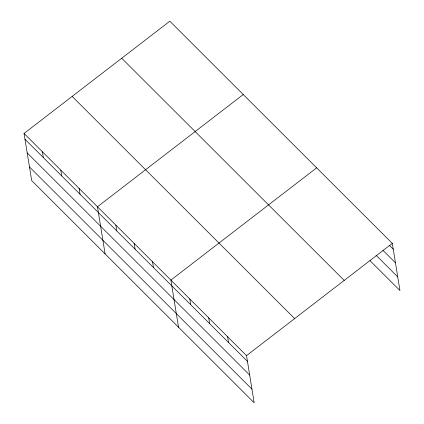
<?xml version="1.0" encoding="UTF-8"?>
<svg xmlns="http://www.w3.org/2000/svg" width="424" height="424" viewBox="0 0 424 424"><rect width="100%" height="100%" fill="white"/><g stroke="black" fill="none" stroke-linecap="round" stroke-linejoin="round"><path stroke-width="0.64" d="M24.046 133.449L246.53 355.625L254.172 402.8L31.689 180.624L24.046 133.449L169.828 21.2L392.311 243.376L399.954 290.551L369.972 260.612M243.249 94.52L97.467 206.769L105.11 253.939M316.664 167.84L170.888 280.089L178.531 327.259M246.53 355.625L392.311 243.376M389.561 245.501L393.249 249.185M383.01 250.399L395.465 262.838M376.061 255.253L397.739 276.899M121.72 58.242L344.203 280.423M72.154 96.407L294.638 318.583M24.989 139.257L247.473 361.434M27.2 152.905L249.683 375.086M29.479 166.971L251.962 389.147M227.619 336.741L228.562 342.55M208.709 317.857L209.652 323.666M189.798 298.973L190.742 304.782M152.534 261.756L153.472 267.565M134.18 243.429L135.118 249.238M115.821 225.096L116.764 230.905M79.113 188.436L80.057 194.245M60.759 170.109L61.697 175.918M42.405 151.776L43.343 157.585"/></g></svg>
